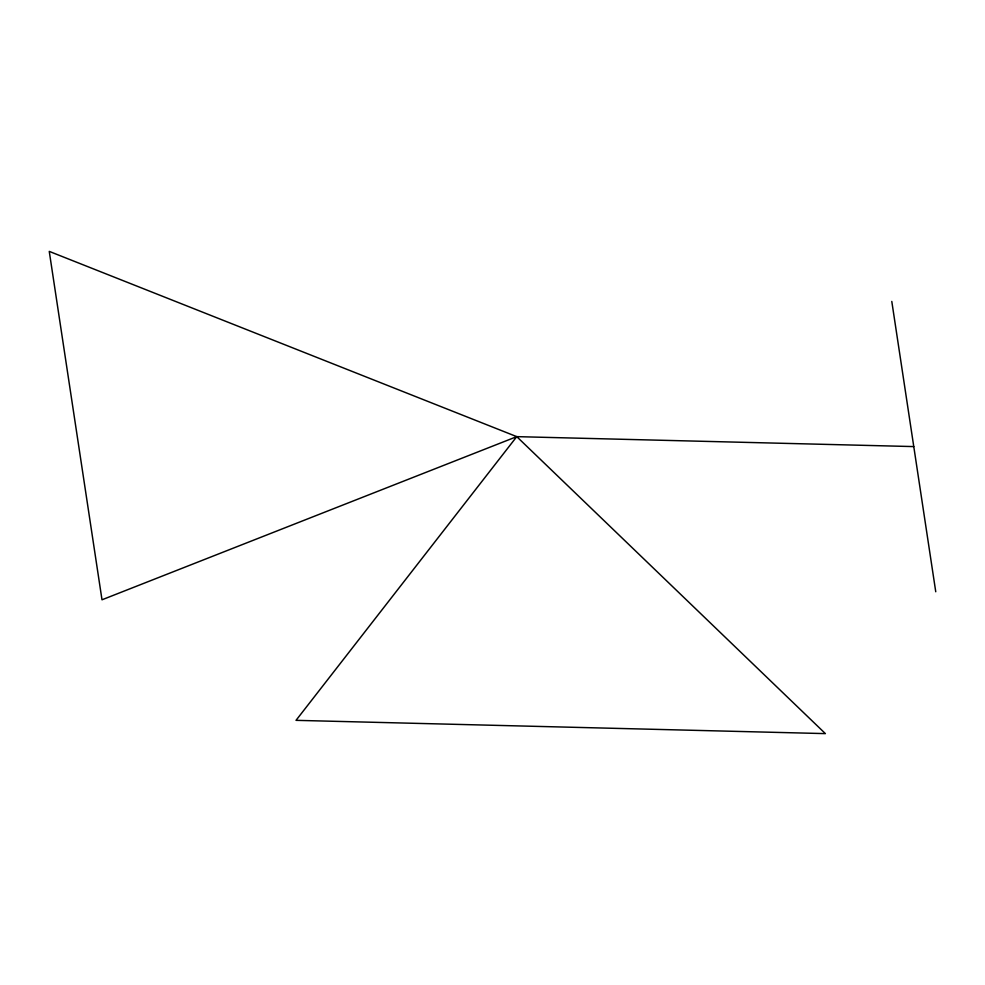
<?xml version="1.0" encoding="UTF-8"?>
<svg xmlns="http://www.w3.org/2000/svg" width="985" height="985" viewBox="0 0 985 985"><rect width="100%" height="100%" fill="white"/><g stroke="black" fill="none" stroke-linecap="round" stroke-linejoin="round"><path stroke-width="1.48" d="M516.756 436.638L296.029 720.343L825.381 733.616L516.756 436.638L49.25 251.384L101.997 599.791L516.756 436.638L913.772 446.587M891.794 301.422L935.75 591.763"/></g></svg>
